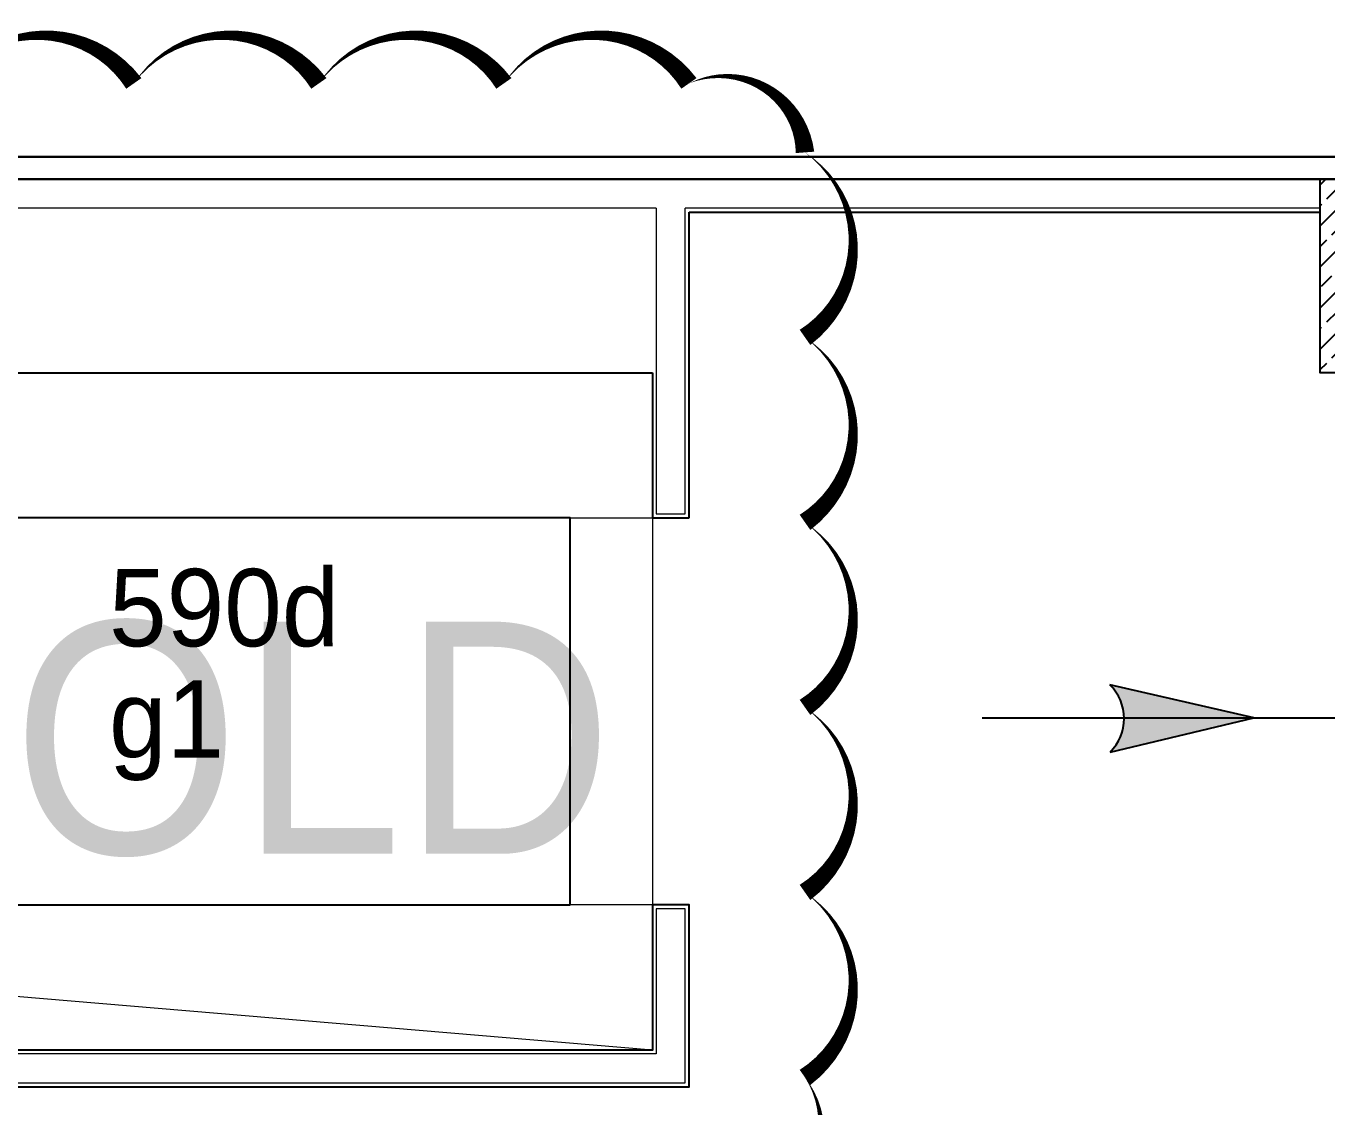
# Model space of a CAD drawing. Header units: metres. Extents: x -9891 to 773, y -8413 to 232.
# Drawn here: x -4947 to -4275, y -1198 to -639 of the extents above; entities that cross this region are included whole.
import ezdxf

# ---------------------------------------------------------------- set-up
doc = ezdxf.new("R2010")
doc.units = ezdxf.units.M
doc.header["$LTSCALE"] = 0.01
doc.header["$MEASUREMENT"] = 0
doc.layers.get('0').update_dxf_attribs({"color": 30, "lineweight": 0})
for name, color, linetype in [('6', 242, 'Continuous'), ('AG-PLASTER', 73, 'Continuous'), ('V-0_Hatch_Concrete', 252, 'Continuous'), ('V-2_Column', 160, 'Continuous'), ('V-5_Mechanical', 222, 'Continuous')]:
    doc.layers.add(name, color=color, linetype=linetype)
for name, color, linetype, lineweight in [('Ag-040', 2, 'Continuous', 20), ('AG-Wall', 4, 'Continuous', 20), ('Cephe Duvarı', 3, 'Continuous', 30), ('HOLD', 7, 'Continuous', 0), ('shaft', 3, 'Continuous', 20)]:
    doc.layers.add(name, color=color, linetype=linetype, lineweight=lineweight)
doc.styles.add('ARIAL-ING', font='arial.ttf')
doc.styles.add('IIS IKEA SANS', font='')
doc.styles.get('IIS IKEA SANS').set_extended_font_data('IKEA Sans')

# ---------------------------------------------------------------- blocks, each defined once
blk = doc.blocks.new('150714_ARSA$0$KOLON 80X120')
at = {"layer": 'V-0_Hatch_Concrete'}
h = blk.add_hatch(dxfattribs=at)
h.set_pattern_fill('ANSI33', color=256, scale=60)
h.set_pattern_definition([(45, (-19036.79, -4512.143), (-10.606602, 10.606602), []), (45, (-19026.183, -4512.143), (-10.606602, 10.606602), [7.5, -3.75])])
h.paths.add_polyline_path([(0, 100), (80, 100), (80, 0), (0, 0)])
at = {"layer": 'V-2_Column'}
blk.add_lwpolyline([(0, 100), (80, 100), (80, 0), (0, 0), (0, 100)], dxfattribs=at)
blk = doc.blocks.new('ok')
at = {"layer": '6'}
h = blk.add_hatch(color=256, dxfattribs=at)
edge = h.paths.add_edge_path()
edge.add_ellipse((1571515.97, 116941.68), major_axis=(-7.14, 7.19), ratio=1, start_angle=359.4528, end_angle=450.6895)
edge.add_line((1571508.87, 116934.46), (1571477.92, 116941.82))
edge.add_line((1571477.92, 116941.82), (1571508.9, 116948.94))
for p, q in [((1571477.92, 116941.82), (1571508.9, 116948.94)), ((1571508.87, 116934.46), (1571477.92, 116941.82))]:
    blk.add_line(p, q, dxfattribs=at)
at = {"layer": '6', "extrusion": (0, 0, -1)}
blk.add_ellipse((1571515.97, 116941.68), major_axis=(-7.14, 7.19), ratio=1, start_param=4.700354, end_param=6.292737, dxfattribs=at)
blk = doc.blocks.new('A$C6B6314DF')
at = {"layer": '6'}
blk.add_line((-46.5466, -10.7837, -0.02), (-38.11, -10.7837, -0.02), dxfattribs=at)
at = {"layer": '6', "extrusion": (0, 0, -1), "xscale": 0.0239999999999418, "yscale": 0.0239999999999418, "zscale": -0.0239999999999418}
blk.add_blockref('ok', (-37670.3271, -2817.3874, 0.02), dxfattribs=at)

msp = doc.modelspace()

# ---------------------------------------------------------------- linework, layer by layer
at = {"linetype": 'Continuous'}
msp.add_lwpolyline([(-4665.94, -893.09), (-4623.44, -893.09), (-4623.44, -1093.09), (-4665.94, -1093.09)], close=True, dxfattribs=at)
at = {"layer": 'AG-PLASTER'}
for p, q in [((-4604.44, -893.09), (-4604.44, -735.09)), ((-5028.44, -818.09), (-4623.44, -818.09)), ((-4623.44, -818.09), (-4623.44, -893.09)), ((-4623.44, -893.09), (-4604.44, -893.09))]:
    msp.add_line(p, q, dxfattribs=at)
msp.add_lwpolyline([(-4604.44, -735.09), (-4278.44, -735.09)], dxfattribs=at)
msp.add_lwpolyline([(-4623.44, -1093.09), (-4623.44, -1168.09), (-5028.44, -1168.09), (-5028.44, -1093.09), (-5047.44, -1093.09), (-5047.44, -1187.09), (-4604.44, -1187.09), (-4604.44, -1093.09)], close=True, dxfattribs=at)
at = {"layer": 'AG-Wall'}
for p, q in [((-5038.44, -718.09), (-4278.44, -718.09)), ((-4621.44, -733.09), (-5038.44, -733.09)), ((-4278.44, -733.09), (-4606.44, -733.09))]:
    msp.add_line(p, q, dxfattribs=at)
at = {"layer": 'AG-Wall', "linetype": 'Continuous', "transparency": 33554687}
for p, q in [((-4621.44, -733.09), (-4621.44, -891.09)), ((-4606.44, -891.09), (-4606.44, -733.09)), ((-4621.44, -891.09), (-4606.44, -891.09))]:
    msp.add_line(p, q, dxfattribs=at)
msp.add_lwpolyline([(-4621.44, -1095.09), (-4621.44, -1170.09), (-5030.44, -1170.09), (-5030.44, -1095.09), (-5045.44, -1095.09), (-5045.44, -1185.09), (-4606.44, -1185.09), (-4606.44, -1095.09)], close=True, dxfattribs=at)
at = {"layer": 'Cephe Duvarı', "ltscale": 1000, "transparency": 33554687}
for p, q in [((-2518.44, -706.59), (-9749.94, -706.59)), ((-5958.44, -718.09), (-2518.44, -718.09))]:
    msp.add_line(p, q, dxfattribs=at)
at = {"layer": 'HOLD'}
msp.add_lwpolyline([(-4986.94, -668.62, 0, 9.56, -0.520567), (-4891.35, -668.62, 0, 9.56, -0.520567), (-4795.75, -668.62, 0, 9.56, -0.520567), (-4700.16, -668.62, 0, 9.56, -0.520567), (-4604.56, -668.62, 0, 9.56, -0.520567), (-4544.6, -704.25, 0, 9.56, -0.520567), (-4544.6, -799.85, 0, 9.56, -0.520567), (-4544.6, -895.44, 0, 9.56, -0.520567), (-4544.6, -991.04, 0, 9.56, -0.520567), (-4544.6, -1086.64, 0, 9.56, -0.520567), (-4544.6, -1182.23, 0, 9.56, -0.520567), (-4569.81, -1252.62, 0, 9.56, -0.520567), (-4665.4, -1252.62, 0, 9.56, -0.520567), (-4761, -1252.62, 0, 9.56, -0.520567), (-4856.59, -1252.62, 0, 9.56, -0.520567), (-4952.19, -1252.62, 0, 9.56, -0.520567)], format="xyseb", dxfattribs=at)
at = {"layer": 'shaft', "ltscale": 2000}
msp.add_lwpolyline([(-5028.44, -818.09), (-4623.44, -818.09), (-4623.44, -1168.09), (-5028.44, -1168.09)], close=True, dxfattribs=at)
msp.add_lwpolyline([(-4623.44, -1168.09), (-4968.84, -1139.02), (-5028.44, -818.09)], dxfattribs=at)
at = {"layer": 'V-5_Mechanical', "linetype": 'Continuous'}
msp.add_lwpolyline([(-4665.94, -1093.09), (-4665.94, -893.09), (-4985.94, -893.09), (-4985.94, -1093.09)], close=True, dxfattribs=at)

# ---------------------------------------------------------------- block references
at = {"layer": '6', "xscale": 100, "yscale": 100, "zscale": 100}
msp.add_blockref('A$C6B6314DF', (201.56, 81.91), dxfattribs=at)
at = {"layer": 'V-2_Column'}
msp.add_blockref('150714_ARSA$0$KOLON 80X120', (-4278.44, -818.09), dxfattribs=at)

# ---------------------------------------------------------------- texts
at = {"layer": 'Ag-040', "style": 'IIS IKEA SANS'}
for s, p in [('590d', (-4904.15, -959.47)), ('g1', (-4904.15, -1016.98))]:
    msp.add_text(s, height=40, dxfattribs=at).set_placement(p)
at = {"layer": 'HOLD', "style": 'ARIAL-ING', "width": 0.9}
msp.add_text('HOLD', height=120, dxfattribs=at).set_placement((-5062.96, -1066.69))

doc.saveas('drawing.dxf')
